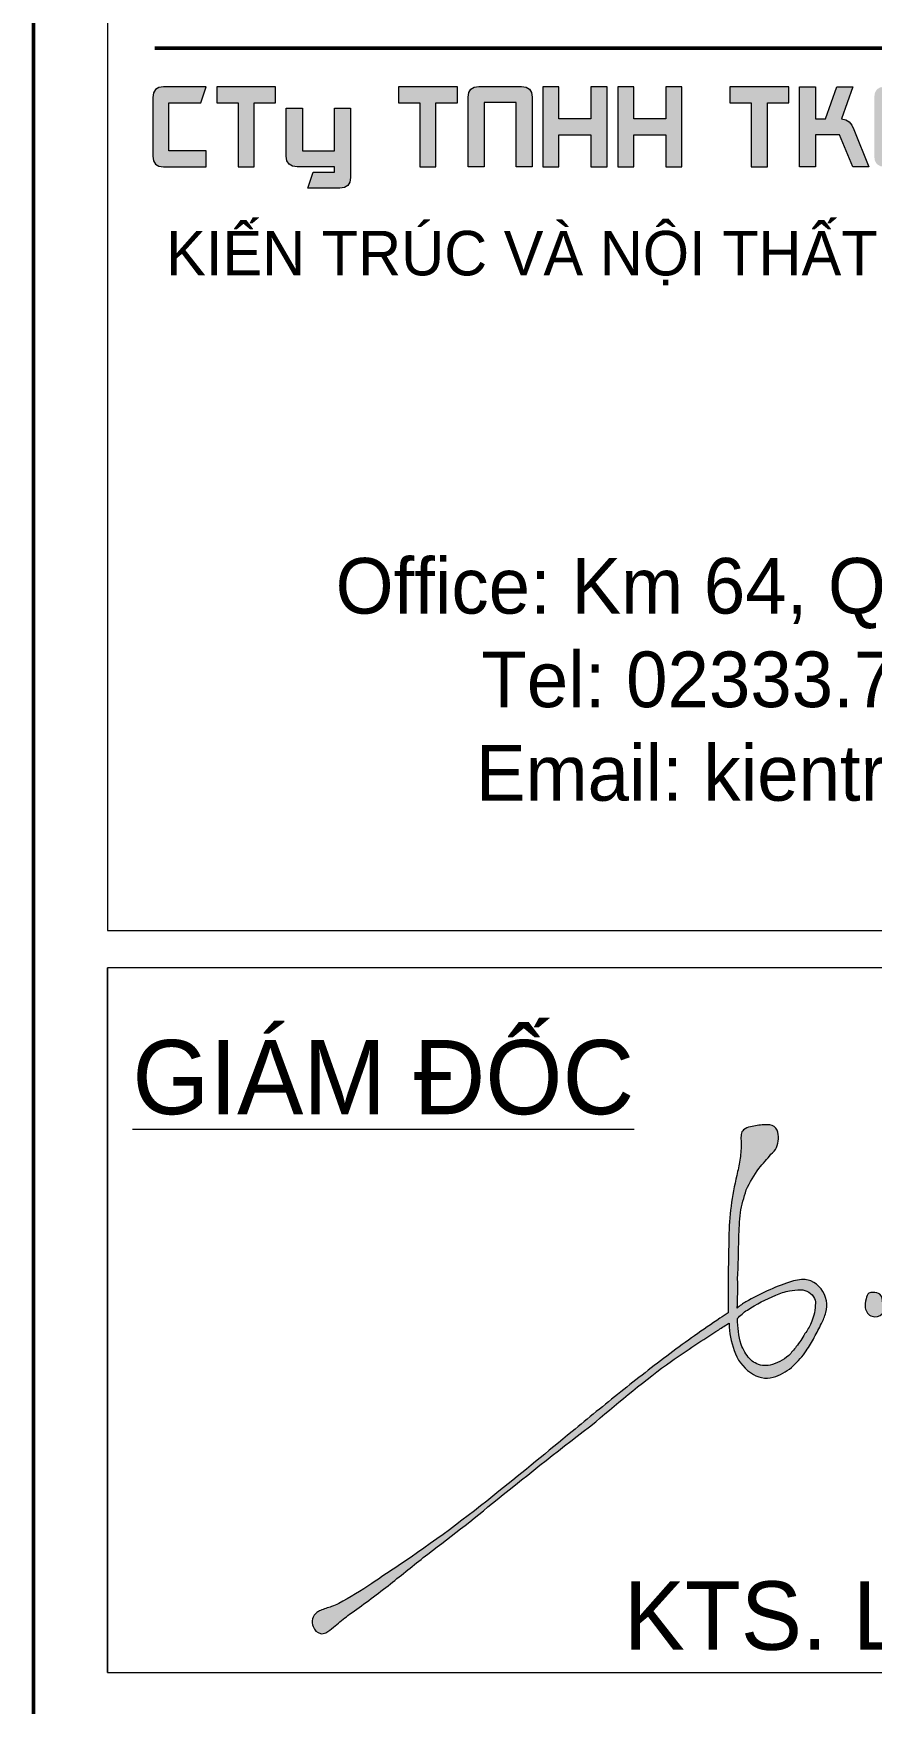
# Model space of a CAD drawing. Header units: millimetres. Extents: x 436341 to 470613, y 10679 to 34210.
# Drawn here: x 466243 to 468161, y 21142 to 24966 of the extents above; entities that cross this region are included whole.
import ezdxf

# ---------------------------------------------------------------- set-up
doc = ezdxf.new("R2010")
doc.units = ezdxf.units.MM
doc.header["$MEASUREMENT"] = 0
for name, color, linetype, lineweight in [('Ak_mat', 250, 'Continuous', 5), ('Ak_text', 7, 'Continuous', 9), ('DR_text', 7, 'Continuous', 9), ('GD_mat', 251, 'Continuous', 5), ('LOGO1', 139, 'Continuous', 0)]:
    doc.layers.add(name, color=color, linetype=linetype, lineweight=lineweight)
doc.styles.get("Standard").update_dxf_attribs({"font": ''})
doc.styles.get('Standard').set_extended_font_data('UTM Alter Gothic')

# ---------------------------------------------------------------- blocks, each defined once
blk = doc.blocks.new('KT1')
at = {"layer": 'GD_mat', "ltscale": 500}
h = blk.add_hatch(color=7, dxfattribs=at)
edge = h.paths.add_edge_path(flags=16)
edge.add_arc((-3799.392018089598, 14260.82936217642), 139.6385214445858, 123.52361476373619, 138.1439897715268, ccw=False)
edge.add_arc((-3610.850310761732, 13961.70720725467), 493.19732376737, 112.54198522257681, 122.59187109960669, ccw=False)
edge.add_arc((-3721.559918396264, 14235.57171172746), 197.8336485455256, 102.0159349496115, 113.33483977907909, ccw=False)
edge.add_arc((-3728.928481151809, 14224.15116263216), 207.6912341047078, 91.2456257644044, 99.37086767880669, ccw=False)
edge.add_arc((-3733.744287698675, 14388.63571136175), 43.15865471309795, 26.719761565702584, 89.60053536838262, ccw=False)
edge.add_arc((-3716.878110211563, 14396.8672368164), 24.39348545794874, -15.912046657478982, 27.262245442141875, ccw=False)
edge.add_arc((-3830.510459295219, 14395.91323159615), 137.2110188338872, 346.1232742322684, 357.60503770752604, ccw=False)
edge.add_arc((-3838.196945079932, 14402.54151208069), 146.3348977623669, 335.73835197216295, 344.32528820356964, ccw=False)
edge.add_arc((-3825.103579284217, 14393.18013138066), 130.589430851785, 322.4714284152626, 337.12249381229975, ccw=False)
edge.add_arc((-3924.243534080528, 14422.35193539496), 230.0199310179182, 321.2968382422215, 331.7928851430972, ccw=False)
edge.add_arc((-3977.949965581018, 14457.6713403883), 294.0785274487122, 316.3588911486127, 322.46956178745677, ccw=False)
edge.add_arc((-3840.705581308736, 14340.34308236327), 114.207236240822, 282.90290704057577, 311.43133972033775, ccw=False)
edge.add_arc((-3828.066976936213, 14284.49873522219), 56.95097037072338, 241.0506335617015, 283.0543595984577, ccw=False)
edge.add_arc((-3829.006599506491, 14283.53678313484), 55.65554707460151, 222.3881688451771, 241.41774006119078, ccw=False)
edge.add_arc((-3813.056139352163, 14303.11437725285), 80.71986421644714, 209.3484507818681, 225.0202924268132, ccw=False)
edge.add_arc((-3603.895913214051, 14406.27694875404), 313.8501368210211, 202.7805453872631, 207.0491818249351, ccw=False)
edge.add_arc((-3622.523636839883, 14359.74007349029), 280.9330640365094, 181.1698025767801, 195.4810800976653, ccw=False)
edge = h.paths.add_edge_path()
edge.add_arc((-3847.442596040914, 14337.3701941147), 78.35713350862376, 176.7847374714848, 184.3746302956685)
edge.add_arc((-3685.201978993579, 14350.61668880939), 241.1369301232581, 184.5724591354673, 202.254634597546)
edge.add_arc((-3801.399211077293, 14302.52477794224), 115.3828047644918, 202.0048992326096, 239.2691466286749)
edge.add_arc((-3823.022092208465, 14268.81740721001), 75.37160216002185, 240.3044670257532, 264.3535316645178)
edge.add_arc((-3825.426985304239, 14267.82205053475), 74.17997671589048, 266.1266717994333, 290.3860944094707)
edge.add_arc((-3848.674479517707, 14330.02595917392), 140.5860325425045, 290.4362354336019, 313.0147569660965)
edge.add_arc((-3897.574867502982, 14387.66501512047), 216.1190549943995, 312.069401551284, 326.2593822985984)
edge.add_arc((-4063.866865105819, 14500.61799637529), 417.1417868893124, 326.0446979695923, 331.8151388933359)
edge.add_arc((-5600.679614954607, 15329.39628762754), 2163.183803689927, 331.692121653829, 332.8035702417158)
edge.add_arc((-3806.96520454164, 14407.8055872961), 146.5676630745428, 332.7646270768722, 345.2966385882889)
edge.add_arc((-3743.869355626403, 14390.75616866477), 81.21202718271893, 345.6327769374577, 368.2379613304279)
edge.add_arc((-3734.888627134798, 14389.51109068717), 72.54611437901217, 10.22785273878708, 66.2059222341795)
edge.add_arc((-3724.622782740149, 14405.56540746556), 53.79372955654833, 69.31342622989597, 85.64557614543799)
edge.add_arc((-3726.366060866138, 14377.13208210695), 82.278415964575, 85.93845416385193, 100.6035187339532)
edge.add_arc((-3711.704979481587, 14296.28543885362), 164.4429970156193, 100.4411532214692, 108.160187631664)
edge.add_arc((-3562.395583409551, 13856.77510409153), 628.6157883625797, 108.605699853669, 120.3839969445839)
edge.add_arc((-3832.574854911152, 14306.51191166655), 104.1439069423509, 117.3028085438698, 133.2367958888913)
edge.add_arc((-4852.090786278838, 14437.11322772724), 949.7539823543896, 356.6965066397487, 361.4692314243063)
edge.add_arc((-6005.086059379831, 14572.42437577813), 2105.363001605009, 356.9789299812236, 359.9817127502792)
edge.add_arc((-2232.583505012006, 14496.548050071), 1668.835024919996, 175.0786928336932, 177.4171493353232, ccw=False)
edge.add_arc((-3386.720949838837, 14540.40326285019), 518.1513584726736, 161.9441908608774, 168.950213858236, ccw=False)
edge.add_arc((-3559.293708651708, 14552.71435081847), 352.7445508155783, 144.1855550645502, 155.1414797008105, ccw=False)
edge.add_arc((-5104.334091672355, 15867.35933693828), 1677.27300960425, 318.6440819649339, 320.3555019103156)
edge.add_arc((-3846.545947422025, 14840.54900354546), 54.91605676321007, 307.9106848701072, 332.7122934298291)
edge.add_arc((-3861.178400190664, 14840.85704221857), 68.36486156503858, 338.1130656667885, 378.3503184649397)
edge.add_arc((-3819.242612998374, 14850.32469091289), 25.92600977946547, 27.70972871338916, 82.0741815423591)
edge.add_arc((-3825.707668022701, 14813.53123649355), 63.27344003434573, 80.86990956267711, 95.70122523235709)
edge.add_arc((-3815.028601073276, 14625.81389895549), 251.2511831079128, 93.87161041151501, 102.1844712708238)
edge.add_arc((-3860.235480850287, 14830.26212024016), 41.88003877071935, 100.7646657453578, 129.1843975978916)
edge.add_arc((-3873.163884823131, 14848.06732942793), 19.94839673884838, 132.7155204656157, 173.0880256053161)
edge.add_arc((-3821.081025731505, 14840.01152746932), 72.6427868775395, 171.723878769211, 184.6258966628203)
edge.add_arc((-4126.989288281534, 14822.01236281029), 233.817508996355, -7.506890266228822, 2.9763213412132927, ccw=False)
edge.add_arc((-4362.433588550739, 14857.50490623826), 471.9015724386024, 346.88304396797355, 351.9554020027443, ccw=False)
edge.add_arc((-2759.651484230178, 14484.60176424015), 1173.688702739525, 166.9104280071925, 171.032176739178)
edge.add_arc((-3268.198142079269, 14570.06408569446), 658.0567711846887, 171.4801904173747, 178.797367956761)
edge.add_arc((12975.89586004645, 14219.68565515172), 16905.9289882165, 178.765630590016, 179.1939480370426)
edge.add_arc((-1641.942061614271, 14424.72411462882), 2286.653239810951, 179.1783477498608, 181.2864104463744)
edge.add_arc((-3367.031136677739, 14385.01472028356), 561.108307796335, 181.1872831780621, 181.5450441676049)
edge.add_arc((-3256.377435428088, 13327.57992651823), 1239.915874676899, 122.7937002550452, 124.0308004002249)
edge.add_arc((-2279.634863227594, 11857.11577769795), 3005.196603380556, 123.7740669796929, 126.9346610631973)
edge.add_arc((-1051.639104070686, 10215.50204203161), 5055.283194960837, 126.8792508274339, 128.7783776783507)
edge.add_arc((3468.578137282646, 4587.957281281962), 12273.42864359631, 128.7749226805325, 129.5635124723004)
edge.add_arc((-13899.48582885569, 25536.82560979011), 14938.82033648269, 308.7651705862704, 309.74124927710864, ccw=False)
edge.add_arc((-6929.879108858246, 16822.80844147036), 3780.521203471465, 303.9704588113497, 309.09517217139864, ccw=False)
edge.add_arc((-3830.392161729103, 12142.28766334261), 1833.589423645755, 122.5695214348119, 125.2279640493859)
edge.add_arc((-5603.443072863404, 14724.57488435769), 1299.19103877928, 298.8014072131983, 303.41056162692587, ccw=False)
edge.add_arc((-5063.146243118653, 13757.25560268184), 191.3767671300035, 290.2661883734474, 296.57673238286344, ccw=False)
edge.add_arc((-4915.346785164945, 13296.27804357532), 293.0136446485492, 106.1514957637633, 112.3646698623367)
edge.add_arc((-4993.42067789778, 13496.16121193698), 78.55300623382568, 115.1771210366885, 122.8109448299116)
edge.add_arc((-5017.457958603936, 13536.91901702217), 31.32915786329831, 126.2565920153523, 204.7002254716226)
edge.add_arc((-5020.690855884813, 13531.00274867912), 26.23031937895338, 195.8755389550107, 256.9285145565696)
edge.add_arc((-5021.753537530111, 13523.64523588806), 18.83360908245638, 255.0149827694745, 300.8312997229422)
edge.add_arc((-5249.472018883657, 13885.26894030023), 446.1777531046822, 302.141349039522, 303.8026441143074)
edge.add_arc((4039.223533519208, 2410.039962727202), 14319.19913410874, 129.0527234408425, 129.1500274116068, ccw=False)
edge.add_arc((-4771.217861949618, 13298.0222806387), 313.580161752144, 124.31100026089351, 132.3285321312937, ccw=False)
edge.add_arc((-6002.009894161662, 15050.49973161731), 1827.953941706274, 305.2130423235979, 307.2068723921651)
edge.add_arc((-1389.286146926916, 8994.475354737226), 5784.712842306267, 126.6711466797656, 127.3236723646697, ccw=False)
edge.add_arc((14496.97049768429, -10375.3636076216), 30830.77347763774, 128.6287532699901, 128.8532682438554, ccw=False)
edge.add_arc((-8228.300303532575, 18335.83147080787), 5787.875202828129, 306.9412778504698, 309.4483902213702)
edge.add_arc((4305.074471558399, 2892.659371924412), 14101.42915449674, 127.52988016157121, 128.9035565441991, ccw=False)
edge.add_arc((-2262.66864716127, 11770.6945264711), 3066.44191388525, 126.37321293604481, 131.266169555575, ccw=False)
edge.add_arc((-1247.677465113078, 10102.6297226706), 5014.402974834073, 122.66057777785, 124.4076082988131, ccw=False)
edge.add_arc((-3539.845568469667, 13694.93197392112), 753.1656148959804, 120.81574243863429, 123.3369137594542, ccw=False)
h = blk.add_hatch(color=7, dxfattribs=at)
edge = h.paths.add_edge_path()
edge.add_spline(control_points=[(-3538.799426172262, 14424.56222633334), (-3531.21389669689, 14424.04017617953), (-3513.692972786709, 14422.83435382369), (-3512.053749092122, 14393.81183172444), (-3506.598715102417, 14363.42754402224), (-3543.895841503734, 14354.01025778517), (-3562.657494689622, 14381.73233380238), (-3557.057699134481, 14403.83130213977), (-3552.450026796021, 14424.18637935686), (-3542.512935125749, 14424.45998093398), (-3538.799426172262, 14424.56222633334)], knot_values=[0, 0, 0, 0, 20.23625864976959, 46.74135789472998, 74.14691248795725, 101.8490251025319, 130.8966205220018, 155.5754853660562, 172.7445645732849, 182.9890703926156, 182.9890703926156, 182.9890703926156, 182.9890703926156], degree=3, periodic=0)
at = {"layer": 'LOGO1'}
h = blk.add_hatch(color=256, dxfattribs=at)
h.paths.add_polyline_path([(-1347.597132189534, 17600.90153287568), (-1352.997132189557, 17609.90153287568), (-1361.997132189616, 17615.3015328757), (-1374.597132189534, 17617.10153287569), (-1489.797132189662, 17617.10153287569), (-1502.397132189639, 17615.3015328757), (-1511.397132189639, 17609.90153287568), (-1516.797132189662, 17600.90153287568), (-1518.597132189709, 17588.30153287573), (-1518.597132189709, 17487.50153287569), (-1516.797132189662, 17474.90153287568), (-1511.397132189639, 17465.90153287571), (-1502.397132189639, 17460.50153287571), (-1489.797132189662, 17458.7015328757), (-1417.797132189662, 17458.7015328757), (-1403.397132189581, 17501.90153287571), (-1475.397132189639, 17501.90153287571), (-1475.397132189639, 17573.90153287568), (-1388.997132189557, 17573.90153287568), (-1388.997132189557, 17444.30153287567), (-1446.597132189592, 17444.30153287567), (-1460.997132189616, 17401.10153287569), (-1374.597132189534, 17401.10153287569), (-1361.997132189616, 17402.90153287568), (-1352.997132189557, 17408.3015328757), (-1347.597132189534, 17417.30153287567), (-1345.797132189487, 17429.90153287571), (-1345.797132189487, 17588.30153287573)])
h.paths.add_polyline_path([(-1590.453132189563, 17458.7015328757), (-1590.597132189592, 17573.90153287568), (-1676.997132189616, 17573.90153287568), (-1676.997132189616, 17458.7015328757), (-1720.197132189511, 17458.7015328757), (-1720.197132189511, 17588.30153287573), (-1718.397132189639, 17600.90153287568), (-1712.997132189557, 17609.90153287568), (-1703.997132189616, 17615.3015328757), (-1691.397132189581, 17617.10153287569), (-1576.053132189598, 17617.10153287569), (-1563.453132189563, 17615.3015328757), (-1554.453132189738, 17609.90153287568), (-1549.053132189714, 17600.90153287568), (-1547.253132189668, 17588.30153287573), (-1547.253132189668, 17458.7015328757)])
h.paths.add_polyline_path([(-1751.87713218962, 17617.10153287569), (-1751.87713218962, 17630.20553287568), (-1731.141132189645, 17630.20553287568), (-1731.141132189645, 17591.75753287568), (-1748.853132189644, 17574.78353287569), (-1748.853132189644, 17487.50153287569), (-1750.653132189633, 17474.90153287568), (-1756.05313218954, 17465.90153287571), (-1765.053132189656, 17460.50153287571), (-1777.653132189516, 17458.7015328757), (-1892.997132189557, 17458.7015328757), (-1905.597132189534, 17460.50153287571), (-1914.597132189592, 17465.90153287571), (-1919.997132189557, 17474.90153287568), (-1921.797132189662, 17487.50153287569), (-1921.797132189662, 17617.10153287569), (-1878.597132189534, 17617.10153287569), (-1878.597132189534, 17501.90153287571), (-1792.197132189685, 17501.90153287571), (-1792.05313218954, 17617.10153287569)])
h.paths.add_polyline_path([(-2080.197132189569, 17458.7015328757), (-2080.197132189569, 17545.10153287566), (-1993.797132189546, 17545.10153287566), (-1993.797132189546, 17458.7015328757), (-1950.597132189709, 17458.7015328757), (-1950.597132189709, 17674.70153287573), (-1993.797132189546, 17674.70153287573), (-1993.797132189546, 17588.30153287573), (-2080.197132189569, 17588.30153287573), (-2080.197132189569, 17674.70153287573), (-2123.397132189639, 17674.70153287573), (-2123.397132189639, 17458.7015328757)])
h.paths.add_polyline_path([(-2310.597132189592, 17501.90153287571), (-2324.997132189732, 17458.7015328757), (-2396.853132189644, 17458.7015328757), (-2409.516132189703, 17460.50153287571), (-2418.561132189629, 17465.90153287571), (-2423.988132189654, 17474.90153287568), (-2425.797132189546, 17487.50153287569), (-2425.797132189546, 17588.30153287573), (-2423.997132189557, 17600.90153287568), (-2418.597132189534, 17609.90153287568), (-2409.597132189534, 17615.3015328757), (-2396.997132189557, 17617.10153287569), (-2281.797132189662, 17617.10153287569), (-2269.197132189569, 17615.3015328757), (-2260.197132189627, 17609.90153287568), (-2254.797132189662, 17600.90153287568), (-2252.997132189557, 17588.30153287573), (-2252.997132189557, 17458.7015328757), (-2296.197132189569, 17458.7015328757), (-2296.341132189598, 17573.90153287568), (-2382.59713218965, 17573.90153287568), (-2382.59713218965, 17501.90153287571)])
h.paths.add_polyline_path([(-2456.397132189639, 17600.90153287568), (-2454.597132189592, 17588.30153287573), (-2454.597132189592, 17487.50153287569), (-2456.397132189639, 17474.90153287568), (-2461.797132189662, 17465.90153287571), (-2470.797132189662, 17460.50153287571), (-2483.397132189639, 17458.7015328757), (-2598.59713218965, 17458.7015328757), (-2611.197132189511, 17460.50153287571), (-2620.197132189569, 17465.90153287571), (-2625.597132189534, 17474.90153287568), (-2627.397132189639, 17487.50153287569), (-2627.397132189639, 17588.30153287573), (-2625.597132189534, 17600.90153287568), (-2620.197132189569, 17609.90153287568), (-2611.197132189511, 17615.3015328757), (-2598.59713218965, 17617.10153287569), (-2483.397132189639, 17617.10153287569), (-2470.797132189662, 17615.3015328757), (-2461.797132189662, 17609.90153287568)])
h.paths.add_polyline_path([(-2566.341132189598, 17653.10153287566), (-2530.341132189656, 17631.50153287569), (-2515.941132189633, 17631.50153287569), (-2551.941132189575, 17667.50153287569)])
h.paths.add_polyline_path([(-2785.797132189662, 17458.7015328757), (-2785.797132189662, 17545.10153287566), (-2699.397132189639, 17545.10153287566), (-2699.397132189639, 17458.7015328757), (-2656.197132189685, 17458.7015328757), (-2656.197132189685, 17674.70153287573), (-2699.397132189639, 17674.70153287573), (-2699.397132189639, 17588.30153287573), (-2785.797132189662, 17588.30153287573), (-2785.797132189662, 17674.70153287573), (-2828.997132189616, 17674.70153287573), (-2828.997132189616, 17458.7015328757)])
h.paths.add_polyline_path([(-2974.797132189546, 17460.50153287571), (-2987.397132189639, 17458.7015328757), (-3131.397132189522, 17458.7015328757), (-3131.397132189522, 17674.70153287573), (-2987.253132189609, 17674.70153287573), (-2974.653132189575, 17672.90153287568), (-2965.653132189633, 17667.50153287569), (-2960.253132189609, 17658.50153287569), (-2958.453132189563, 17645.90153287571), (-2958.597132189592, 17487.50153287569), (-2960.397132189639, 17474.90153287568), (-2965.797132189662, 17465.90153287571)])
h.paths.add_polyline_path([(-3285.62113218951, 17674.70153287573), (-3246.74113218968, 17597.94953287569), (-3207.861132189617, 17674.70153287573), (-3160.341132189598, 17674.70153287573), (-3160.341132189598, 17631.50153287569), (-3186.26113218964, 17631.50153287569), (-3218.661132189722, 17566.70153287573), (-3186.26113218964, 17501.90153287571), (-3160.341132189598, 17501.90153287571), (-3160.341132189598, 17458.7015328757), (-3207.861132189617, 17458.7015328757), (-3246.74113218968, 17535.4535328757), (-3285.62113218951, 17458.7015328757), (-3333.141132189528, 17458.7015328757), (-3333.141132189528, 17501.90153287571), (-3307.221132189487, 17501.90153287571), (-3274.821132189638, 17566.70153287573), (-3307.221132189487, 17631.50153287569), (-3333.141132189528, 17631.50153287569), (-3333.141132189528, 17674.70153287573)])
h.paths.add_polyline_path([(-3390.597132189534, 17545.10153287566), (-3390.597132189534, 17588.30153287573), (-3404.997132189557, 17588.30153287573), (-3404.997132189557, 17602.7015328757), (-3448.197132189569, 17602.7015328757), (-3448.197132189569, 17588.30153287573), (-3491.397132189639, 17588.30153287573), (-3491.397132189639, 17631.50153287569), (-3419.54113218961, 17631.50153287569), (-3405.141132189703, 17674.70153287573), (-3505.797132189546, 17674.70153287573), (-3518.397132189639, 17672.90153287568), (-3527.397132189639, 17667.50153287569), (-3532.797132189662, 17658.50153287569), (-3534.597132189592, 17645.90153287571), (-3534.597132189592, 17487.50153287569), (-3532.797132189662, 17474.90153287568), (-3527.397132189639, 17465.90153287571), (-3518.397132189639, 17460.50153287571), (-3505.797132189546, 17458.7015328757), (-3361.797132189662, 17458.7015328757), (-3361.797132189662, 17501.90153287571), (-3404.997132189557, 17501.90153287571), (-3404.997132189557, 17545.10153287566)])
h.paths.add_polyline_path([(-3692.997132189616, 17674.70153287573), (-3692.997132189616, 17588.30153287573), (-3665.637132189571, 17588.30153287573), (-3635.397132189639, 17674.70153287573), (-3592.197132189627, 17674.70153287573), (-3622.581132189647, 17588.0135328757), (-3611.430132189576, 17585.25953287566), (-3602.169132189636, 17579.58953287567), (-3594.798132189593, 17571.00353287572), (-3589.317132189681, 17559.50153287569), (-3548.997132189616, 17458.7015328757), (-3592.197132189627, 17458.7015328757), (-3628.341132189656, 17545.10153287566), (-3692.997132189616, 17545.10153287566), (-3692.997132189616, 17458.7015328757), (-3736.197132189627, 17458.7015328757), (-3736.197132189627, 17674.70153287573)])
h.paths.add_polyline_path([(-3923.397132189581, 17631.50153287569), (-3865.797132189662, 17631.50153287569), (-3865.797132189662, 17458.7015328757), (-3822.597132189592, 17458.7015328757), (-3822.597132189592, 17631.50153287569), (-3764.997132189557, 17631.50153287569), (-3764.997132189557, 17674.70153287573), (-3923.397132189581, 17674.70153287573)])
h.paths.add_polyline_path([(-4182.597132189592, 17458.7015328757), (-4182.597132189592, 17545.10153287566), (-4096.197132189511, 17545.10153287566), (-4096.197132189511, 17458.7015328757), (-4052.997132189616, 17458.7015328757), (-4052.997132189616, 17674.70153287573), (-4096.197132189511, 17674.70153287573), (-4096.197132189511, 17588.30153287573), (-4182.597132189592, 17588.30153287573), (-4182.597132189592, 17674.70153287573), (-4225.797132189662, 17674.70153287573), (-4225.797132189662, 17458.7015328757)])
h.paths.add_polyline_path([(-4384.197132189685, 17458.7015328757), (-4384.197132189685, 17545.10153287566), (-4297.797132189604, 17545.10153287566), (-4297.797132189604, 17458.7015328757), (-4254.597132189534, 17458.7015328757), (-4254.597132189534, 17674.70153287573), (-4297.797132189604, 17674.70153287573), (-4297.797132189604, 17588.30153287573), (-4384.197132189685, 17588.30153287573), (-4384.197132189685, 17674.70153287573), (-4427.397132189581, 17674.70153287573), (-4427.397132189581, 17458.7015328757)])
h.paths.add_polyline_path([(-4499.253132189493, 17458.7015328757), (-4499.397132189639, 17631.64553287569), (-4585.797132189487, 17631.64553287569), (-4585.797132189487, 17458.7015328757), (-4628.997132189557, 17458.7015328757), (-4628.997132189557, 17646.04553287568), (-4627.197132189511, 17658.64553287566), (-4621.797132189487, 17667.64553287571), (-4612.797132189662, 17673.04553287568), (-4600.197132189627, 17674.8455328757), (-4484.853132189644, 17674.8455328757), (-4472.253132189609, 17673.04553287568), (-4463.253132189551, 17667.64553287571), (-4457.853132189586, 17658.64553287566), (-4456.053132189714, 17646.04553287568), (-4456.053132189714, 17458.7015328757)])
h.paths.add_polyline_path([(-4816.197132189627, 17631.50153287569), (-4758.597132189534, 17631.50153287569), (-4758.597132189534, 17458.7015328757), (-4715.397132189639, 17458.7015328757), (-4715.397132189639, 17631.50153287569), (-4657.797132189662, 17631.50153287569), (-4657.797132189662, 17674.70153287573), (-4816.197132189627, 17674.70153287573)])
h.paths.add_polyline_path([(-4945.653132189691, 17617.10153287569), (-4945.797132189604, 17429.90153287571), (-4947.597132189592, 17417.30153287567), (-4952.997132189674, 17408.3015328757), (-4961.997132189616, 17402.90153287568), (-4974.597132189534, 17401.10153287569), (-5060.997132189616, 17401.10153287569), (-5046.597132189709, 17444.30153287567), (-4988.997132189616, 17444.30153287567), (-4988.997132189616, 17458.7015328757), (-5089.797132189662, 17458.7015328757), (-5102.397132189639, 17460.50153287571), (-5111.397132189581, 17465.90153287571), (-5116.797132189546, 17474.90153287568), (-5118.597132189534, 17487.50153287569), (-5118.597132189534, 17617.10153287569), (-5075.397132189522, 17617.10153287569), (-5075.397132189522, 17501.90153287571), (-4988.997132189616, 17501.90153287571), (-4988.997132189616, 17617.10153287569)])
h.paths.add_polyline_path([(-5305.797132189604, 17631.50153287569), (-5248.197132189685, 17631.50153287569), (-5248.197132189685, 17458.7015328757), (-5204.997132189616, 17458.7015328757), (-5204.997132189616, 17631.50153287569), (-5147.397132189581, 17631.50153287569), (-5147.397132189581, 17674.70153287573), (-5305.797132189604, 17674.70153287573)])
h.paths.add_polyline_path([(-5449.797132189487, 17674.70153287573), (-5462.397132189639, 17672.90153287568), (-5471.397132189581, 17667.50153287569), (-5476.797132189662, 17658.50153287569), (-5478.59713218965, 17645.90153287571), (-5478.59713218965, 17487.50153287569), (-5476.797132189662, 17474.90153287568), (-5471.397132189581, 17465.90153287571), (-5462.397132189639, 17460.50153287571), (-5449.797132189487, 17458.7015328757), (-5334.597132189592, 17458.7015328757), (-5334.597132189592, 17501.90153287571), (-5435.397132189581, 17501.90153287571), (-5435.397132189581, 17631.50153287569), (-5348.997132189616, 17631.50153287569), (-5334.597132189592, 17674.70153287573)])
h.paths.add_polyline_path([(-2497.797132189662, 17573.90153287568), (-2584.197132189511, 17573.90153287568), (-2584.197132189511, 17501.90153287571), (-2497.797132189662, 17501.90153287571)], flags=16)
h.paths.add_polyline_path([(-3001.797132189662, 17501.90153287571), (-3001.797132189662, 17631.35753287571), (-3088.197132189627, 17631.35753287571), (-3088.197132189627, 17501.90153287571)], flags=16)
h.paths.add_polyline_path([(-3491.397132189639, 17545.10153287566), (-3448.197132189569, 17545.10153287566), (-3448.197132189569, 17501.90153287571), (-3491.397132189639, 17501.90153287571)], flags=16)
at = {"layer": 'Ak_mat'}
for p, q in [((-5476.797132189662, 17658.50153287569), (-5478.59713218965, 17645.90153287571)), ((-5471.397132189581, 17667.50153287569), (-5476.797132189662, 17658.50153287569)), ((-5462.397132189639, 17672.90153287568), (-5471.397132189581, 17667.50153287569)), ((-5449.797132189487, 17674.70153287573), (-5462.397132189639, 17672.90153287568)), ((-5334.597132189592, 17674.70153287573), (-5449.797132189487, 17674.70153287573)), ((-5348.997132189616, 17631.50153287569), (-5334.597132189592, 17674.70153287573)), ((-5305.797132189604, 17674.70153287573), (-5305.797132189604, 17631.50153287569)), ((-5147.397132189581, 17674.70153287573), (-5305.797132189604, 17674.70153287573)), ((-5147.397132189581, 17631.50153287569), (-5147.397132189581, 17674.70153287573)), ((-4816.197132189627, 17674.70153287573), (-4816.197132189627, 17631.50153287569)), ((-4657.797132189662, 17674.70153287573), (-4816.197132189627, 17674.70153287573)), ((-4657.797132189662, 17631.50153287569), (-4657.797132189662, 17674.70153287573)), ((-4628.997132189557, 17646.04553287568), (-4627.197132189511, 17658.64553287566)), ((-4627.197132189511, 17658.64553287566), (-4621.797132189487, 17667.64553287571)), ((-4621.797132189487, 17667.64553287571), (-4612.797132189662, 17673.04553287568)), ((-4612.797132189662, 17673.04553287568), (-4600.197132189627, 17674.8455328757)), ((-4600.197132189627, 17674.8455328757), (-4484.853132189644, 17674.8455328757)), ((-4484.853132189644, 17674.8455328757), (-4472.253132189609, 17673.04553287568)), ((-4472.253132189609, 17673.04553287568), (-4463.253132189551, 17667.64553287571)), ((-4463.253132189551, 17667.64553287571), (-4457.853132189586, 17658.64553287566)), ((-4457.853132189586, 17658.64553287566), (-4456.053132189714, 17646.04553287568)), ((-4427.397132189581, 17674.70153287573), (-4427.397132189581, 17458.7015328757)), ((-4384.197132189685, 17674.70153287573), (-4427.397132189581, 17674.70153287573)), ((-4384.197132189685, 17588.30153287573), (-4384.197132189685, 17674.70153287573)), ((-4254.597132189534, 17674.70153287573), (-4297.797132189604, 17674.70153287573)), ((-4297.797132189604, 17674.70153287573), (-4297.797132189604, 17588.30153287573)), ((-4254.597132189534, 17458.7015328757), (-4254.597132189534, 17674.70153287573)), ((-4225.797132189662, 17674.70153287573), (-4225.797132189662, 17458.7015328757)), ((-4182.597132189592, 17674.70153287573), (-4225.797132189662, 17674.70153287573)), ((-4182.597132189592, 17588.30153287573), (-4182.597132189592, 17674.70153287573)), ((-4052.997132189616, 17674.70153287573), (-4096.197132189511, 17674.70153287573)), ((-4096.197132189511, 17674.70153287573), (-4096.197132189511, 17588.30153287573)), ((-4052.997132189616, 17458.7015328757), (-4052.997132189616, 17674.70153287573)), ((-3923.397132189581, 17674.70153287573), (-3923.397132189581, 17631.50153287569)), ((-3764.997132189557, 17674.70153287573), (-3923.397132189581, 17674.70153287573)), ((-3764.997132189557, 17631.50153287569), (-3764.997132189557, 17674.70153287573)), ((-3736.197132189627, 17458.7015328757), (-3736.197132189627, 17674.70153287573)), ((-3736.197132189627, 17674.70153287573), (-3692.997132189616, 17674.70153287573)), ((-3692.997132189616, 17674.70153287573), (-3692.997132189616, 17588.30153287573)), ((-3665.637132189571, 17588.30153287573), (-3635.397132189639, 17674.70153287573)), ((-3635.397132189639, 17674.70153287573), (-3592.197132189627, 17674.70153287573)), ((-3592.197132189627, 17674.70153287573), (-3622.581132189647, 17588.0135328757)), ((-5478.59713218965, 17645.90153287571), (-5478.59713218965, 17487.50153287569)), ((-5435.397132189581, 17501.90153287571), (-5435.397132189581, 17631.50153287569)), ((-5435.397132189581, 17631.50153287569), (-5348.997132189616, 17631.50153287569)), ((-5305.797132189604, 17631.50153287569), (-5248.197132189685, 17631.50153287569)), ((-5248.197132189685, 17631.50153287569), (-5248.197132189685, 17458.7015328757)), ((-5204.997132189616, 17631.50153287569), (-5147.397132189581, 17631.50153287569)), ((-5204.997132189616, 17458.7015328757), (-5204.997132189616, 17631.50153287569)), ((-5118.597132189534, 17487.50153287569), (-5118.597132189534, 17617.10153287569)), ((-5118.597132189534, 17617.10153287569), (-5075.397132189522, 17617.10153287569)), ((-5075.397132189522, 17617.10153287569), (-5075.397132189522, 17501.90153287571)), ((-4988.997132189616, 17501.90153287571), (-4988.997132189616, 17617.10153287569)), ((-4988.997132189616, 17617.10153287569), (-4945.653132189691, 17617.10153287569)), ((-4945.653132189691, 17617.10153287569), (-4945.797132189604, 17429.90153287571)), ((-4816.197132189627, 17631.50153287569), (-4758.597132189534, 17631.50153287569)), ((-4758.597132189534, 17631.50153287569), (-4758.597132189534, 17458.7015328757)), ((-4715.397132189639, 17631.50153287569), (-4657.797132189662, 17631.50153287569)), ((-4715.397132189639, 17458.7015328757), (-4715.397132189639, 17631.50153287569)), ((-4628.997132189557, 17458.7015328757), (-4628.997132189557, 17646.04553287568)), ((-4499.397132189639, 17631.64553287569), (-4585.797132189487, 17631.64553287569)), ((-4585.797132189487, 17631.64553287569), (-4585.797132189487, 17458.7015328757)), ((-4499.253132189493, 17458.7015328757), (-4499.397132189639, 17631.64553287569)), ((-4456.053132189714, 17646.04553287568), (-4456.053132189714, 17458.7015328757)), ((-3923.397132189581, 17631.50153287569), (-3865.797132189662, 17631.50153287569)), ((-3865.797132189662, 17631.50153287569), (-3865.797132189662, 17458.7015328757)), ((-3822.597132189592, 17631.50153287569), (-3764.997132189557, 17631.50153287569)), ((-3822.597132189592, 17458.7015328757), (-3822.597132189592, 17631.50153287569)), ((-4297.797132189604, 17588.30153287573), (-4384.197132189685, 17588.30153287573)), ((-4096.197132189511, 17588.30153287573), (-4182.597132189592, 17588.30153287573)), ((-3692.997132189616, 17588.30153287573), (-3665.637132189571, 17588.30153287573)), ((-3622.581132189647, 17588.0135328757), (-3611.430132189576, 17585.25953287566)), ((-3611.430132189576, 17585.25953287566), (-3602.169132189636, 17579.58953287567)), ((-3602.169132189636, 17579.58953287567), (-3594.798132189593, 17571.00353287572)), ((-3594.798132189593, 17571.00353287572), (-3589.317132189681, 17559.50153287569)), ((-3589.317132189681, 17559.50153287569), (-3548.997132189616, 17458.7015328757)), ((-4384.197132189685, 17545.10153287566), (-4297.797132189604, 17545.10153287566)), ((-4384.197132189685, 17458.7015328757), (-4384.197132189685, 17545.10153287566)), ((-4297.797132189604, 17545.10153287566), (-4297.797132189604, 17458.7015328757)), ((-4182.597132189592, 17545.10153287566), (-4096.197132189511, 17545.10153287566)), ((-4182.597132189592, 17458.7015328757), (-4182.597132189592, 17545.10153287566)), ((-4096.197132189511, 17545.10153287566), (-4096.197132189511, 17458.7015328757)), ((-3628.341132189656, 17545.10153287566), (-3692.997132189616, 17545.10153287566)), ((-3692.997132189616, 17545.10153287566), (-3692.997132189616, 17458.7015328757)), ((-3592.197132189627, 17458.7015328757), (-3628.341132189656, 17545.10153287566)), ((-5478.59713218965, 17487.50153287569), (-5476.797132189662, 17474.90153287568)), ((-5476.797132189662, 17474.90153287568), (-5471.397132189581, 17465.90153287571)), ((-5334.597132189592, 17501.90153287571), (-5435.397132189581, 17501.90153287571)), ((-5334.597132189592, 17458.7015328757), (-5334.597132189592, 17501.90153287571)), ((-5116.797132189546, 17474.90153287568), (-5118.597132189534, 17487.50153287569)), ((-5111.397132189581, 17465.90153287571), (-5116.797132189546, 17474.90153287568)), ((-5075.397132189522, 17501.90153287571), (-4988.997132189616, 17501.90153287571)), ((-5471.397132189581, 17465.90153287571), (-5462.397132189639, 17460.50153287571)), ((-5462.397132189639, 17460.50153287571), (-5449.797132189487, 17458.7015328757)), ((-5449.797132189487, 17458.7015328757), (-5334.597132189592, 17458.7015328757)), ((-5248.197132189685, 17458.7015328757), (-5204.997132189616, 17458.7015328757)), ((-5102.397132189639, 17460.50153287571), (-5111.397132189581, 17465.90153287571)), ((-5089.797132189662, 17458.7015328757), (-5102.397132189639, 17460.50153287571)), ((-4988.997132189616, 17458.7015328757), (-5089.797132189662, 17458.7015328757)), ((-5060.997132189616, 17401.10153287569), (-5046.597132189709, 17444.30153287567)), ((-5046.597132189709, 17444.30153287567), (-4988.997132189616, 17444.30153287567)), ((-4988.997132189616, 17444.30153287567), (-4988.997132189616, 17458.7015328757)), ((-4945.797132189604, 17429.90153287571), (-4947.597132189592, 17417.30153287567)), ((-4758.597132189534, 17458.7015328757), (-4715.397132189639, 17458.7015328757)), ((-4585.797132189487, 17458.7015328757), (-4628.997132189557, 17458.7015328757)), ((-4456.053132189714, 17458.7015328757), (-4499.253132189493, 17458.7015328757)), ((-4427.397132189581, 17458.7015328757), (-4384.197132189685, 17458.7015328757)), ((-4297.797132189604, 17458.7015328757), (-4254.597132189534, 17458.7015328757)), ((-4225.797132189662, 17458.7015328757), (-4182.597132189592, 17458.7015328757)), ((-4096.197132189511, 17458.7015328757), (-4052.997132189616, 17458.7015328757)), ((-3865.797132189662, 17458.7015328757), (-3822.597132189592, 17458.7015328757)), ((-3692.997132189616, 17458.7015328757), (-3736.197132189627, 17458.7015328757)), ((-3548.997132189616, 17458.7015328757), (-3592.197132189627, 17458.7015328757)), ((-4974.597132189534, 17401.10153287569), (-5060.997132189616, 17401.10153287569)), ((-4961.997132189616, 17402.90153287568), (-4974.597132189534, 17401.10153287569)), ((-4952.997132189674, 17408.3015328757), (-4961.997132189616, 17402.90153287568)), ((-4947.597132189592, 17417.30153287567), (-4952.997132189674, 17408.3015328757))]:
    blk.add_line(p, q, dxfattribs=at)
at = {"layer": 'Ak_text', "color": 1, "linetype": 'Continuous', "lineweight": 50}
blk.add_line((-5799.99989496234, 1099.999954445011), (-5799.99989496234, 28599.99995114077), dxfattribs=at)
at = {"layer": 'Ak_text', "lineweight": 15}
for p, q in [((-5599.999894985973, 22499.99995199377), (-5599.999894985973, 15399.99995284692)), ((-5599.999894985973, 15399.99995284692), (-1299.999895502566, 15399.99995284692)), ((-5599.999894985973, 13399.99995308738), (-5599.999894985973, 15299.99995285894)), ((-5599.999894985973, 15299.99995285894), (-5599.999894985973, 13399.99995308738)), ((-1299.999895502566, 15299.99995285894), (-5599.999894985973, 15299.99995285894)), ((-5599.999894985973, 13399.99995308738), (-1299.999895502566, 13399.99995308738)), ((-5599.999894985973, 13399.99995308738), (-1299.999895502566, 13399.99995308738))]:
    blk.add_line(p, q, dxfattribs=at)
at = {"layer": 'DR_text', "color": 1, "linetype": 'Continuous', "lineweight": 50}
blk.add_line((-5473.157120982112, 17778.34519012824), (-1354.357120982066, 17778.34519012824), dxfattribs=at)
at = {"layer": 'GD_mat', "color": 7, "ltscale": 500}
for points in [[(-3925.676384369021, 14341.76504741387, 0.03312926726274096), (-3925.571445797344, 14331.39330467072, 0.07730649744432672), (-3908.376588443793, 14259.29247095885, 0.1640441428808748), (-3860.360501403995, 14203.34434701793, 0.1053206899869116), (-3830.437905827998, 14193.81151330474, 0.1062488210831477), (-3799.58679393386, 14198.28822095869, 0.09883735341800895), (-3752.768557464704, 14227.2325417718, 0.06199471089876897), (-3717.85878145444, 14267.62512863658, 0.02518362026876701), (-3696.186297233, 14303.59446890222, 0.00484964735052707), (-3676.646911496681, 14340.72934443039, 0.05473578054357025), (-3665.197212704652, 14370.60456110541, 0.0989548299370451), (-3663.495313540729, 14402.39260789406, 0.2492263668807896), (-3705.619844932675, 14455.89088505185, 0.07138332459754111), (-3720.538445702937, 14459.20385944331, 0.06407589260653027), (-3741.506253357708, 14458.00551597096, 0.03369338277622426), (-3762.957709222118, 14452.53734111924, 0.0514378097930411), (-3880.344947731626, 14399.05364055218, 0.06963737480130365), (-3903.91500532738, 14382.38375289772, 0.02082795140834395), (-3902.649046759773, 14461.46502965306, 0.01310286128810875), (-3899.723165012774, 14571.75240135633, -0.01020379545093254), (-3895.266306921026, 14639.71313183221, -0.0305790681352943), (-3879.355978949399, 14701.00076712816, -0.04784068749778655), (-3845.340021187913, 14759.12710530453, 0.007467617039470952), (-3812.803746014245, 14797.22190885199, 0.1086418658587281), (-3797.741189964277, 14815.37224958649, 0.1773945725298877), (-3796.289935850758, 14862.38008783055, 0.2417612854243625), (-3815.667652887804, 14876.00304061245, 0.06480431217937135), (-3831.993316621455, 14876.49169103029, 0.03628761322414245), (-3868.057646171833, 14871.40518013025, 0.1246440174823858), (-3886.696053721324, 14862.72403224136, 0.1780033573263384), (-3892.967300854253, 14850.46800557202, 0.05635521938730697), (-3893.48718077713, 14834.15292722313, -0.04577356811272196), (-3895.175792350078, 14791.46517607734, -0.02213595161546179), (-3902.844470936112, 14750.4117830219, 0.01798646081845864), (-3918.99305955065, 14667.55608277851, 0.03193806272804454), (-3926.109956762414, 14583.87560995316, 0.001868889599436709), (-3928.360179187985, 14457.51482624956, 0.00919841813878944), (-3928.018978463838, 14373.38826569754, 0.001561028068652272), (-3927.935445999939, 14369.88564688657, 0.001561028068652272)], [(-3927.935445999939, 14369.88564688657, 0.005397920104028299), (-3950.282079599955, 14355.14390071765, 0.01379156758838481), (-4085.469175598288, 14259.23339788949, 0.008286693788038191), (-4217.811801299352, 14156.47129242893, 0.003440885658073058), (-4348.775755361148, 14049.77680960828, -0.004258972479090068), (-4545.843066261518, 13888.74765179727, -0.02236450791421671), (-4817.454723679674, 13687.52475625139, 0.01160016442869752), (-4888.063505605374, 13640.07987284583, -0.02011394190842283), (-4977.525054877768, 13586.10047094063, -0.02754190350073027), (-4996.856752757337, 13577.7263001578, 0.02711672978856181), (-5026.83853663534, 13567.25144689065, 0.03332116388061109), (-5035.986098625677, 13562.18211579802, 0.3562985244033914), (-5045.920703199889, 13523.82748149386, 0.2728796380257582), (-5026.623276932612, 13505.45209242074, 0.2026177917795154), (-5012.101086423379, 13507.4731915305, 0.007248894189465882), (-5001.248181030978, 13514.51361169762, -0.0004245686917859371), (-4982.376706853087, 13529.85079498397, -0.0349973601974314), (-4947.978183102244, 13557.03638587338, 0.008699944342260041), (-4896.655923360236, 13594.61230044929, -0.002847188107372374), (-4844.039920918533, 13634.25757258256, -0.0009796316918714214), (-4749.809359621097, 13709.86128968493, 0.01093977778568783), (-4550.783295168543, 13866.45030372154, -0.005993865711279435), (-4285.164841942422, 14075.59694378252, -0.02135279511556092), (-4081.199074427276, 14239.70507653766, -0.007623006333967401), (-3953.756157662934, 14324.16680100503, -0.01100112890984513), (-3925.676384369021, 14341.76504741387, -0.004411781084630386)]]:
    blk.add_lwpolyline(points, format="xyb", dxfattribs=at)
blk.add_lwpolyline([(-3903.398149426156, 14354.00468785673, -0.06388009945460463), (-3876.511668538698, 14377.24017003307, -0.04387902812174405), (-3799.922599727464, 14417.22369402168, -0.04942823387892424), (-3762.74566380188, 14429.0707734105, -0.03546791732902419), (-3733.443389158122, 14431.79331714234, -0.2814676494852303), (-3695.194271099558, 14408.04101210284, -0.1906439509558515), (-3693.419293169897, 14390.17948414508, -0.05014060003060046), (-3697.304083315571, 14363.00540444512, -0.03748511989506451), (-3704.786561030906, 14342.41188767629, -0.0640145591415281), (-3721.539674022296, 14313.63066892431, -0.04582969013116073), (-3744.736922229336, 14278.52375676784, -0.02666915059552071), (-3765.132133321637, 14254.71629467911, -0.1251257115669074), (-3815.203154268221, 14229.01959416419, -0.1853558613526441), (-3855.63332587798, 14234.66391373974, -0.08322351329667237), (-3870.113483995424, 14246.01660232789, -0.06848809261685429), (-3883.416022792086, 14263.55197993618, -0.01862759416620003), (-3893.264069120769, 14284.75337602134, -0.06252601951581012), (-3903.398149426156, 14354.00468785673)], format="xyb", close=True, dxfattribs=at)
blk.add_spline([(-3538.799426172262, 14424.56222633334), (-3519.133237135838, 14419.79282669355), (-3511.490735998974, 14394.41345589051), (-3513.569818504885, 14367.08687837894), (-3540.422071896804, 14360.27780126917), (-3558.805127953648, 14382.76837817738), (-3556.326771535619, 14407.3224841366), (-3548.890836189561, 14422.79775946059), (-3538.799426172262, 14424.56222633334)], degree=3, dxfattribs=at)
at = {"layer": 'Ak_text'}
blk.add_text('%%UGIÁM ĐỐC', height=200, dxfattribs=at).set_placement((-5533.456323166226, 14905.06938256807))
at = {"layer": 'DR_text'}
for s, height, p in [('KIẾN TRÚC VÀ NỘI THẤT - THIẾT KẾ VÀ THI CÔNG', 120, (-5442.245378509563, 17166.02747053501)), ('Office: Km 64, QL 9, Hướng Hóa, Quảng Trị', 150, (-4985.790297431551, 16254.39697506064)), ('Tel: 02333.79.77.79 - 0879.555.999', 150, (-4593.285763024523, 16002.20078179564)), ('Email: kientruchoahung@gmail.com', 150, (-4607.828632717056, 15750.00458853063)), ('KTS. LÊ VĂN THẾ HÒA', 184.6153846225546, (-4209.444175267449, 13461.40035284836))]:
    blk.add_text(s, height=height, dxfattribs=at).set_placement(p)

msp = doc.modelspace()

# ---------------------------------------------------------------- block references
at = {"xscale": 0.8494816779204608, "yscale": 0.8494816779204608, "zscale": 0.8494816779204608}
msp.add_blockref('KT1', (471169.8720990119, 9829.930899336036, 61.90564350957847), dxfattribs=at)

doc.saveas('drawing.dxf')
